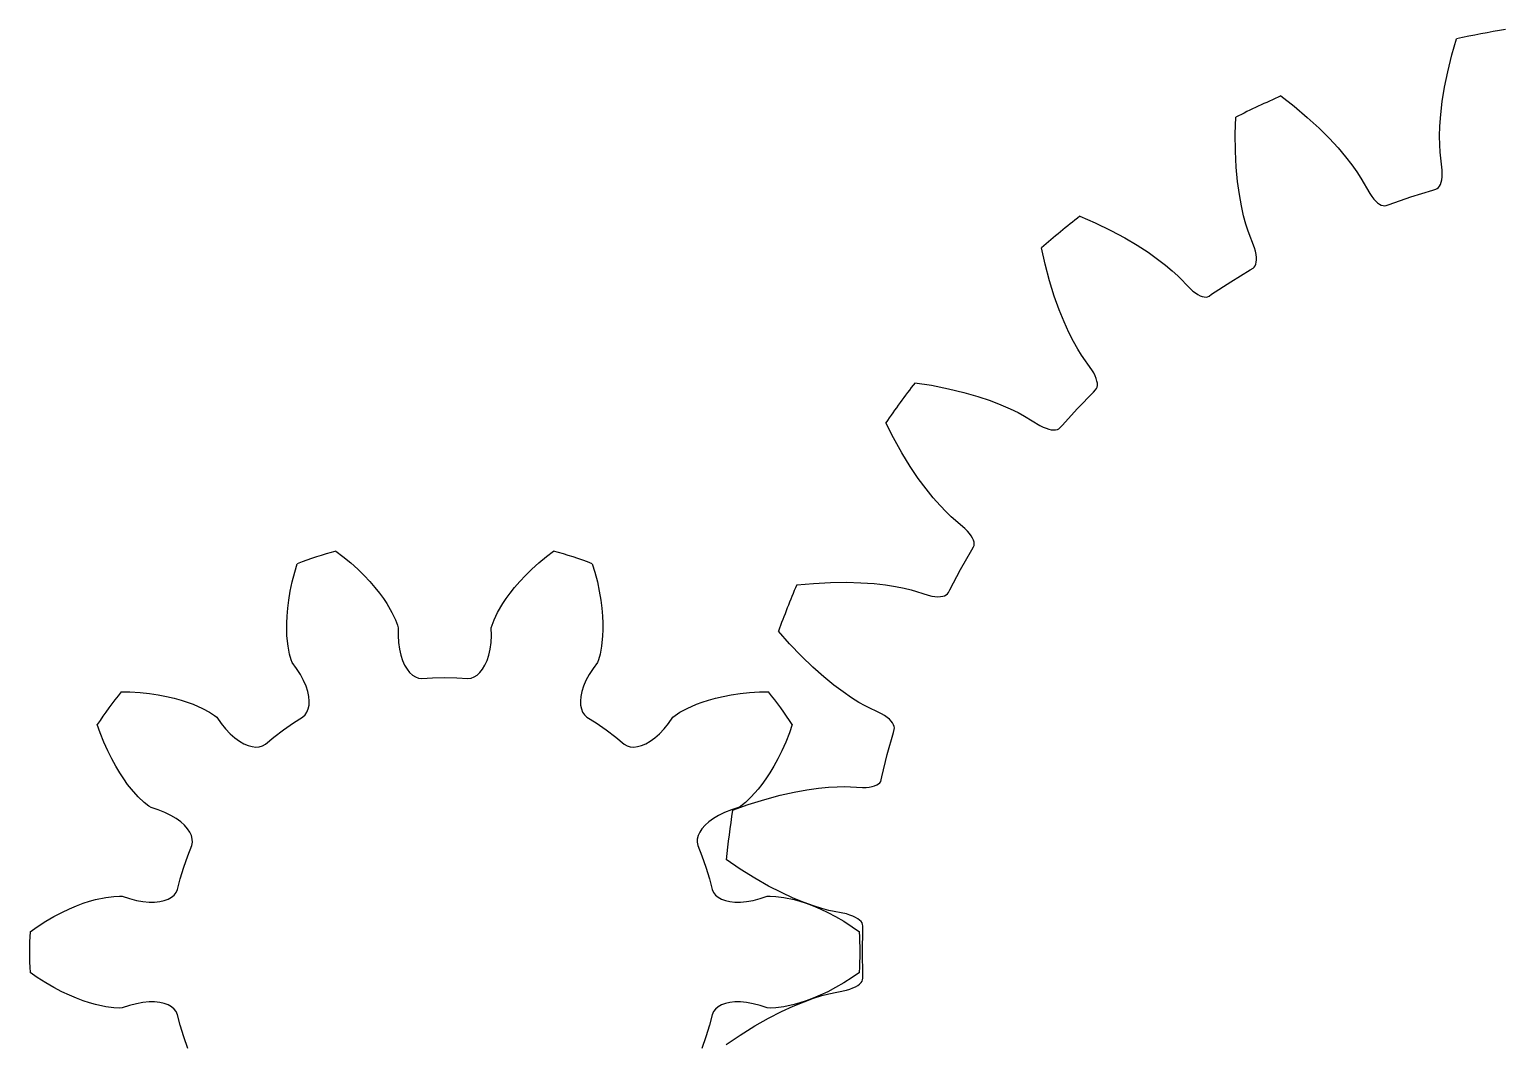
# Model space of a CAD drawing. Extents: x -9 to 46.5, y -20.2 to 20.2.
# Drawn here: x -9 to 22.99, y -2 to 19.99 of the extents above; entities that cross this region are included whole.
import ezdxf

# ---------------------------------------------------------------- set-up
doc = ezdxf.new("R2010")
doc.units = 0

msp = doc.modelspace()

# ---------------------------------------------------------------- linework, layer by layer
at = {"layer": 'layer0'}
for p, q in [((21.826, 19.435), (21.927, 19.783)), ((21.736, 19.072), (21.826, 19.435)), ((21.668, 18.734), (21.736, 19.072)), ((21.618, 18.425), (21.668, 18.734)), ((18.119, 18.546), (18.406, 18.324)), ((18.406, 18.324), (18.692, 18.082)), ((21.585, 18.144), (21.618, 18.425)), ((17.132, 17.724), (17.143, 18.086)), ((18.692, 18.082), (18.946, 17.85)), ((21.567, 17.894), (21.585, 18.144)), ((17.135, 17.35), (17.132, 17.724)), ((18.946, 17.85), (19.167, 17.629)), ((19.167, 17.629), (19.359, 17.42)), ((21.56, 17.674), (21.567, 17.894)), ((21.561, 17.484), (21.56, 17.674)), ((17.153, 17.006), (17.135, 17.35)), ((19.359, 17.42), (19.521, 17.229)), ((21.569, 17.326), (21.561, 17.484)), ((21.613, 16.941), (21.569, 17.326)), ((17.182, 16.694), (17.153, 17.006)), ((19.521, 17.229), (19.656, 17.056)), ((19.656, 17.056), (19.766, 16.901)), ((17.22, 16.414), (17.182, 16.694)), ((19.766, 16.901), (19.853, 16.769)), ((19.853, 16.769), (20.044, 16.431)), ((21.576, 16.629), (21.592, 16.676)), ((21.592, 16.676), (21.604, 16.731)), ((21.604, 16.731), (21.612, 16.794)), ((21.612, 16.794), (21.615, 16.864)), ((21.615, 16.864), (21.613, 16.941)), ((17.264, 16.167), (17.22, 16.414)), ((20.044, 16.431), (20.088, 16.367)), ((20.088, 16.367), (20.131, 16.312)), ((20.465, 16.198), (20.935, 16.358)), ((20.935, 16.358), (21.409, 16.505)), ((21.409, 16.505), (21.475, 16.524)), ((21.475, 16.524), (21.505, 16.538)), ((21.505, 16.538), (21.532, 16.56)), ((21.532, 16.56), (21.556, 16.591)), ((21.556, 16.591), (21.576, 16.629)), ((17.311, 15.953), (17.264, 16.167)), ((20.131, 16.312), (20.174, 16.266)), ((20.174, 16.266), (20.216, 16.229)), ((20.216, 16.229), (20.257, 16.201)), ((20.257, 16.201), (20.296, 16.181)), ((20.296, 16.181), (20.333, 16.171)), ((20.333, 16.171), (20.368, 16.168)), ((20.368, 16.168), (20.4, 16.175)), ((20.4, 16.175), (20.465, 16.198)), ((13.763, 15.941), (14.095, 15.797)), ((14.095, 15.797), (14.432, 15.635)), ((17.36, 15.769), (17.311, 15.953)), ((17.407, 15.618), (17.36, 15.769)), ((14.432, 15.635), (14.736, 15.472)), ((14.736, 15.472), (15.006, 15.313)), ((17.545, 15.256), (17.407, 15.618)), ((13.01, 14.9), (12.931, 15.253)), ((15.006, 15.313), (15.243, 15.159)), ((15.243, 15.159), (15.448, 15.014)), ((17.567, 15.181), (17.545, 15.256)), ((17.581, 15.113), (17.567, 15.181)), ((17.589, 15.05), (17.581, 15.113)), ((17.591, 14.994), (17.589, 15.05)), ((13.107, 14.538), (13.01, 14.9)), ((15.448, 15.014), (15.621, 14.88)), ((15.621, 14.88), (15.767, 14.758)), ((15.767, 14.758), (15.883, 14.651)), ((17.034, 14.522), (17.456, 14.782)), ((17.456, 14.782), (17.516, 14.817)), ((17.516, 14.817), (17.541, 14.838)), ((17.541, 14.838), (17.562, 14.866)), ((17.562, 14.866), (17.577, 14.902)), ((17.577, 14.902), (17.587, 14.945)), ((17.587, 14.945), (17.591, 14.994)), ((13.209, 14.209), (13.107, 14.538)), ((15.883, 14.651), (16.153, 14.372)), ((16.619, 14.251), (17.034, 14.522)), ((13.315, 13.915), (13.209, 14.209)), ((16.153, 14.372), (16.211, 14.321)), ((16.211, 14.321), (16.267, 14.278)), ((16.267, 14.278), (16.32, 14.244)), ((16.32, 14.244), (16.37, 14.219)), ((16.37, 14.219), (16.416, 14.202)), ((16.416, 14.202), (16.459, 14.192)), ((16.459, 14.192), (16.498, 14.191)), ((16.498, 14.191), (16.532, 14.198)), ((16.532, 14.198), (16.562, 14.212)), ((16.562, 14.212), (16.619, 14.251)), ((13.422, 13.652), (13.315, 13.915)), ((13.526, 13.424), (13.422, 13.652)), ((13.625, 13.229), (13.526, 13.424)), ((13.718, 13.063), (13.625, 13.229)), ((13.801, 12.928), (13.718, 13.063)), ((14.025, 12.612), (13.801, 12.928)), ((14.064, 12.545), (14.025, 12.612)), ((14.095, 12.482), (14.064, 12.545)), ((14.119, 12.423), (14.095, 12.482)), ((10.19, 12.335), (10.548, 12.278)), ((10.548, 12.278), (10.915, 12.205)), ((10.915, 12.205), (11.25, 12.123)), ((14.056, 12.131), (14.105, 12.18)), ((14.105, 12.18), (14.125, 12.206)), ((14.134, 12.37), (14.119, 12.423)), ((14.125, 12.206), (14.138, 12.239)), ((14.143, 12.321), (14.134, 12.37)), ((14.138, 12.239), (14.144, 12.277)), ((14.144, 12.277), (14.143, 12.321)), ((11.25, 12.123), (11.55, 12.036)), ((11.55, 12.036), (11.819, 11.946)), ((11.819, 11.946), (12.053, 11.856)), ((12.053, 11.856), (12.255, 11.769)), ((13.712, 11.774), (14.056, 12.131)), ((12.255, 11.769), (12.426, 11.687)), ((12.426, 11.687), (12.566, 11.612)), ((12.566, 11.612), (12.896, 11.409)), ((13.377, 11.408), (13.712, 11.774)), ((9.721, 11.139), (9.556, 11.462)), ((12.896, 11.409), (12.965, 11.374)), ((12.965, 11.374), (13.03, 11.347)), ((13.03, 11.347), (13.089, 11.327)), ((13.089, 11.327), (13.144, 11.315)), ((13.144, 11.315), (13.193, 11.31)), ((13.193, 11.31), (13.237, 11.312)), ((13.237, 11.312), (13.275, 11.32)), ((13.275, 11.32), (13.306, 11.335)), ((13.306, 11.335), (13.332, 11.356)), ((13.332, 11.356), (13.377, 11.408)), ((9.904, 10.813), (9.721, 11.139)), ((10.085, 10.52), (9.904, 10.813)), ((10.261, 10.261), (10.085, 10.52)), ((10.429, 10.033), (10.261, 10.261)), ((10.587, 9.838), (10.429, 10.033)), ((10.732, 9.673), (10.587, 9.838)), ((10.863, 9.536), (10.732, 9.673)), ((10.977, 9.426), (10.863, 9.536)), ((11.272, 9.175), (10.977, 9.426)), ((11.327, 9.12), (11.272, 9.175)), ((11.373, 9.067), (11.327, 9.12)), ((11.41, 9.016), (11.373, 9.067)), ((11.439, 8.968), (11.41, 9.016)), ((11.459, 8.923), (11.439, 8.968)), ((11.178, 8.286), (11.423, 8.717)), ((11.423, 8.717), (11.458, 8.777)), ((11.458, 8.777), (11.47, 8.807)), ((11.471, 8.881), (11.459, 8.923)), ((11.47, 8.807), (11.474, 8.842)), ((11.474, 8.842), (11.471, 8.881)), ((7.988, 7.988), (8.362, 8.008)), ((8.362, 8.008), (8.707, 8.012)), ((8.707, 8.012), (9.019, 8.002)), ((9.019, 8.002), (9.302, 7.982)), ((10.945, 7.848), (11.178, 8.286)), ((7.627, 7.954), (7.988, 7.988)), ((9.302, 7.982), (9.551, 7.953)), ((9.551, 7.953), (9.768, 7.919)), ((9.768, 7.919), (9.954, 7.882)), ((9.954, 7.882), (10.108, 7.844)), ((10.108, 7.844), (10.478, 7.73)), ((10.478, 7.73), (10.554, 7.713)), ((10.554, 7.713), (10.623, 7.703)), ((10.623, 7.703), (10.686, 7.698)), ((10.686, 7.698), (10.742, 7.7)), ((10.742, 7.7), (10.791, 7.707)), ((10.791, 7.707), (10.833, 7.72)), ((10.833, 7.72), (10.867, 7.738)), ((10.867, 7.738), (10.894, 7.76)), ((10.894, 7.76), (10.913, 7.786)), ((10.913, 7.786), (10.945, 7.848)), ((7.47, 6.678), (7.23, 6.95)), ((7.729, 6.408), (7.47, 6.678)), ((7.977, 6.169), (7.729, 6.408)), ((8.211, 5.962), (7.977, 6.169)), ((8.431, 5.783), (8.211, 5.962)), ((8.633, 5.634), (8.431, 5.783)), ((8.814, 5.51), (8.633, 5.634)), ((8.975, 5.41), (8.814, 5.51)), ((9.113, 5.332), (8.975, 5.41)), ((9.461, 5.162), (9.113, 5.332)), ((9.528, 5.122), (9.461, 5.162)), ((9.586, 5.082), (9.528, 5.122)), ((9.634, 5.042), (9.586, 5.082)), ((9.674, 5.003), (9.634, 5.042)), ((9.705, 4.964), (9.674, 5.003)), ((9.727, 4.926), (9.705, 4.964)), ((9.721, 4.756), (9.74, 4.823)), ((9.74, 4.89), (9.727, 4.926)), ((9.744, 4.855), (9.74, 4.89)), ((9.74, 4.823), (9.744, 4.855)), ((9.59, 4.277), (9.721, 4.756)), ((9.474, 3.795), (9.59, 4.277)), ((7.849, 3.516), (8.098, 3.551)), ((8.098, 3.551), (8.316, 3.571)), ((8.316, 3.571), (8.506, 3.582)), ((8.506, 3.582), (8.664, 3.584)), ((8.664, 3.584), (9.051, 3.564)), ((9.051, 3.564), (9.129, 3.567)), ((9.129, 3.567), (9.198, 3.574)), ((9.198, 3.574), (9.26, 3.586)), ((9.26, 3.586), (9.314, 3.602)), ((9.314, 3.602), (9.36, 3.621)), ((9.36, 3.621), (9.397, 3.643)), ((9.397, 3.643), (9.426, 3.669)), ((9.426, 3.669), (9.447, 3.697)), ((9.447, 3.697), (9.459, 3.728)), ((9.459, 3.728), (9.474, 3.795)), ((6.576, 3.195), (6.933, 3.307)), ((6.933, 3.307), (7.265, 3.397)), ((7.265, 3.397), (7.57, 3.466)), ((7.57, 3.466), (7.849, 3.516)), ((6.234, 3.072), (6.576, 3.195)), ((6.399, 1.798), (6.099, 2.002)), ((6.717, 1.6), (6.399, 1.798)), ((7.017, 1.431), (6.717, 1.6)), ((7.295, 1.289), (7.017, 1.431)), ((7.553, 1.17), (7.295, 1.289)), ((7.785, 1.075), (7.553, 1.17)), ((7.991, 1.001), (7.785, 1.075)), ((8.173, 0.944), (7.991, 1.001)), ((8.325, 0.902), (8.173, 0.944)), ((8.705, 0.825), (8.325, 0.902)), ((8.779, 0.803), (8.705, 0.825)), ((8.845, 0.778), (8.779, 0.803)), ((8.902, 0.752), (8.845, 0.778)), ((8.951, 0.723), (8.902, 0.752)), ((8.99, 0.693), (8.951, 0.723)), ((9.021, 0.662), (8.99, 0.693)), ((9.042, 0.63), (9.021, 0.662)), ((9.055, 0.598), (9.042, 0.63)), ((9.05, 0), (9.057, 0.496)), ((9.059, 0.565), (9.055, 0.598)), ((9.057, 0.496), (9.059, 0.565)), ((9.057, -0.496), (9.05, 0)), ((9.021, -0.662), (9.042, -0.63)), ((9.042, -0.63), (9.055, -0.598)), ((9.055, -0.598), (9.059, -0.565)), ((9.059, -0.565), (9.057, -0.496)), ((7.991, -1.001), (8.173, -0.944)), ((8.173, -0.944), (8.325, -0.902)), ((8.325, -0.902), (8.705, -0.825)), ((8.705, -0.825), (8.779, -0.803)), ((8.779, -0.803), (8.845, -0.778)), ((8.845, -0.778), (8.902, -0.752)), ((8.902, -0.752), (8.951, -0.723)), ((8.951, -0.723), (8.99, -0.693)), ((8.99, -0.693), (9.021, -0.662)), ((7.295, -1.289), (7.553, -1.17)), ((7.553, -1.17), (7.785, -1.075)), ((7.785, -1.075), (7.991, -1.001)), ((6.717, -1.6), (7.017, -1.431)), ((7.017, -1.431), (7.295, -1.289)), ((6.099, -2.002), (6.399, -1.798)), ((6.399, -1.798), (6.717, -1.6))]:
    msp.add_line(p, q, dxfattribs=at)
for start, end in [(99.2729, 102.3271), (113.6729, 116.7271), (128.0729, 131.1271), (142.4729, 145.5271), (156.8729, 159.9271), (171.2729, 174.3271)]:
    msp.add_arc((26.25, 0), 20.25, start, end, dxfattribs=at)
at = {"layer": 'layer1'}
for p, q in [((-2.359, 8.685), (-2.207, 8.57)), ((2.207, 8.57), (2.359, 8.685)), ((-3.252, 8.231), (-3.197, 8.413)), ((-2.207, 8.57), (-2.039, 8.431)), ((-2.039, 8.431), (-1.886, 8.294)), ((1.886, 8.294), (2.039, 8.431)), ((2.039, 8.431), (2.207, 8.57)), ((3.197, 8.413), (3.252, 8.231)), ((-3.349, 7.818), (-3.306, 8.019)), ((-3.306, 8.019), (-3.252, 8.231)), ((-1.886, 8.294), (-1.748, 8.158)), ((-1.748, 8.158), (-1.623, 8.026)), ((-1.623, 8.026), (-1.513, 7.899)), ((1.513, 7.899), (1.623, 8.026)), ((1.623, 8.026), (1.748, 8.158)), ((1.748, 8.158), (1.886, 8.294)), ((3.252, 8.231), (3.306, 8.019)), ((3.306, 8.019), (3.349, 7.818)), ((-3.381, 7.627), (-3.349, 7.818)), ((-1.513, 7.899), (-1.417, 7.777)), ((-1.417, 7.777), (-1.331, 7.66)), ((1.331, 7.66), (1.417, 7.777)), ((1.417, 7.777), (1.513, 7.899)), ((3.349, 7.818), (3.381, 7.627)), ((-3.419, 7.28), (-3.404, 7.447)), ((-3.404, 7.447), (-3.381, 7.627)), ((-1.331, 7.66), (-1.258, 7.55)), ((-1.258, 7.55), (-1.145, 7.356)), ((1.145, 7.356), (1.258, 7.55)), ((1.258, 7.55), (1.331, 7.66)), ((3.381, 7.627), (3.404, 7.447)), ((3.404, 7.447), (3.419, 7.28)), ((-3.426, 6.98), (-3.425, 7.125)), ((-3.425, 7.125), (-3.419, 7.28)), ((-1.145, 7.356), (-1.07, 7.198)), ((-1.07, 7.198), (-1.026, 7.079)), ((-1.026, 7.079), (-1.008, 7.021)), ((1.008, 7.021), (1.026, 7.079)), ((1.026, 7.079), (1.07, 7.198)), ((1.07, 7.198), (1.145, 7.356)), ((3.419, 7.28), (3.425, 7.125)), ((3.425, 7.125), (3.426, 6.98)), ((-3.42, 6.848), (-3.426, 6.98)), ((-3.397, 6.624), (-3.42, 6.848)), ((-1.008, 7.021), (-1.011, 6.859)), ((-1.011, 6.859), (-1.003, 6.703)), ((1.003, 6.703), (1.011, 6.859)), ((1.011, 6.859), (1.008, 7.021)), ((3.42, 6.848), (3.397, 6.624)), ((3.426, 6.98), (3.42, 6.848)), ((-3.365, 6.452), (-3.397, 6.624)), ((-3.331, 6.33), (-3.365, 6.452)), ((-1.003, 6.703), (-0.983, 6.559)), ((-0.983, 6.559), (-0.954, 6.43)), ((-0.954, 6.43), (-0.916, 6.314)), ((0.916, 6.314), (0.954, 6.43)), ((0.954, 6.43), (0.983, 6.559)), ((0.983, 6.559), (1.003, 6.703)), ((3.365, 6.452), (3.331, 6.33)), ((3.397, 6.624), (3.365, 6.452)), ((-3.311, 6.273), (-3.331, 6.33)), ((-3.214, 6.144), (-3.311, 6.273)), ((-3.129, 6.012), (-3.214, 6.144)), ((-0.916, 6.314), (-0.871, 6.213)), ((-0.871, 6.213), (-0.819, 6.127)), ((-0.819, 6.127), (-0.762, 6.056)), ((0.762, 6.056), (0.819, 6.127)), ((0.819, 6.127), (0.871, 6.213)), ((0.871, 6.213), (0.916, 6.314)), ((3.214, 6.144), (3.129, 6.012)), ((3.311, 6.273), (3.214, 6.144)), ((3.331, 6.33), (3.311, 6.273)), ((-3.06, 5.885), (-3.129, 6.012)), ((-3.007, 5.762), (-3.06, 5.885)), ((-2.97, 5.646), (-3.007, 5.762)), ((-0.762, 6.056), (-0.702, 6)), ((-0.702, 6), (-0.638, 5.961)), ((-0.638, 5.961), (-0.573, 5.937)), ((-0.573, 5.937), (-0.5, 5.929)), ((-0.5, 5.929), (-0.264, 5.944)), ((-0.264, 5.944), (0, 5.95)), ((0, 5.95), (0.264, 5.944)), ((0.264, 5.944), (0.5, 5.929)), ((0.5, 5.929), (0.573, 5.937)), ((0.573, 5.937), (0.638, 5.961)), ((0.638, 5.961), (0.702, 6)), ((0.702, 6), (0.762, 6.056)), ((3.007, 5.762), (2.97, 5.646)), ((3.06, 5.885), (3.007, 5.762)), ((3.129, 6.012), (3.06, 5.885)), ((-7.014, 5.64), (-6.823, 5.636)), ((-6.823, 5.636), (-6.605, 5.622)), ((-6.605, 5.622), (-6.401, 5.601)), ((-6.401, 5.601), (-6.209, 5.573)), ((-6.209, 5.573), (-6.031, 5.539)), ((-6.031, 5.539), (-5.867, 5.501)), ((-5.867, 5.501), (-5.717, 5.459)), ((-5.717, 5.459), (-5.58, 5.415)), ((-2.947, 5.538), (-2.97, 5.646)), ((-2.938, 5.438), (-2.947, 5.538)), ((-2.943, 5.347), (-2.938, 5.438)), ((2.947, 5.538), (2.938, 5.438)), ((2.938, 5.438), (2.943, 5.347)), ((2.97, 5.646), (2.947, 5.538)), ((5.58, 5.415), (5.717, 5.459)), ((5.717, 5.459), (5.867, 5.501)), ((5.867, 5.501), (6.031, 5.539)), ((6.031, 5.539), (6.209, 5.573)), ((6.209, 5.573), (6.401, 5.601)), ((6.401, 5.601), (6.605, 5.622)), ((6.605, 5.622), (6.823, 5.636)), ((6.823, 5.636), (7.014, 5.64)), ((-5.58, 5.415), (-5.456, 5.369)), ((-5.456, 5.369), (-5.25, 5.278)), ((-5.25, 5.278), (-5.097, 5.194)), ((-5.097, 5.194), (-4.991, 5.124)), ((-4.991, 5.124), (-4.943, 5.087)), ((-3.081, 5.091), (-3.026, 5.14)), ((-3.026, 5.14), (-2.987, 5.197)), ((-2.987, 5.197), (-2.959, 5.267)), ((-2.959, 5.267), (-2.943, 5.347)), ((2.943, 5.347), (2.959, 5.267)), ((2.959, 5.267), (2.987, 5.197)), ((2.987, 5.197), (3.026, 5.14)), ((3.026, 5.14), (3.081, 5.091)), ((4.943, 5.087), (4.991, 5.124)), ((4.991, 5.124), (5.097, 5.194)), ((5.097, 5.194), (5.25, 5.278)), ((5.25, 5.278), (5.456, 5.369)), ((5.456, 5.369), (5.58, 5.415)), ((-7.468, 4.747), (-7.531, 4.927)), ((-4.943, 5.087), (-4.85, 4.955)), ((-4.85, 4.955), (-4.751, 4.833)), ((-4.751, 4.833), (-4.651, 4.729)), ((-3.707, 4.654), (-3.497, 4.814)), ((-3.497, 4.814), (-3.281, 4.964)), ((-3.281, 4.964), (-3.081, 5.091)), ((3.081, 5.091), (3.281, 4.964)), ((3.281, 4.964), (3.497, 4.814)), ((3.497, 4.814), (3.707, 4.654)), ((4.651, 4.729), (4.751, 4.833)), ((4.751, 4.833), (4.85, 4.955)), ((4.85, 4.955), (4.943, 5.087)), ((7.531, 4.927), (7.468, 4.747)), ((-7.388, 4.545), (-7.468, 4.747)), ((-7.305, 4.357), (-7.388, 4.545)), ((-4.651, 4.729), (-4.551, 4.641)), ((-4.551, 4.641), (-4.452, 4.57)), ((-4.452, 4.57), (-4.356, 4.514)), ((-4.356, 4.514), (-4.264, 4.475)), ((-3.953, 4.466), (-3.889, 4.503)), ((-3.889, 4.503), (-3.707, 4.654)), ((3.707, 4.654), (3.889, 4.503)), ((3.889, 4.503), (3.953, 4.466)), ((4.264, 4.475), (4.356, 4.514)), ((4.356, 4.514), (4.452, 4.57)), ((4.452, 4.57), (4.551, 4.641)), ((4.551, 4.641), (4.651, 4.729)), ((7.388, 4.545), (7.305, 4.357)), ((7.468, 4.747), (7.388, 4.545)), ((-7.219, 4.183), (-7.305, 4.357)), ((-7.132, 4.024), (-7.219, 4.183)), ((-4.264, 4.475), (-4.176, 4.451)), ((-4.176, 4.451), (-4.095, 4.442)), ((-4.095, 4.442), (-4.02, 4.447)), ((-4.02, 4.447), (-3.953, 4.466)), ((3.953, 4.466), (4.02, 4.447)), ((4.02, 4.447), (4.095, 4.442)), ((4.095, 4.442), (4.176, 4.451)), ((4.176, 4.451), (4.264, 4.475)), ((7.219, 4.183), (7.132, 4.024)), ((7.305, 4.357), (7.219, 4.183)), ((-7.045, 3.88), (-7.132, 4.024)), ((-6.959, 3.751), (-7.045, 3.88)), ((7.045, 3.88), (6.959, 3.751)), ((7.132, 4.024), (7.045, 3.88)), ((-6.874, 3.633), (-6.959, 3.751)), ((-6.792, 3.53), (-6.874, 3.633)), ((-6.642, 3.362), (-6.792, 3.53)), ((6.792, 3.53), (6.642, 3.362)), ((6.874, 3.633), (6.792, 3.53)), ((6.959, 3.751), (6.874, 3.633)), ((-6.515, 3.242), (-6.642, 3.362)), ((-6.416, 3.163), (-6.515, 3.242)), ((6.515, 3.242), (6.416, 3.163)), ((6.642, 3.362), (6.515, 3.242)), ((-6.366, 3.129), (-6.416, 3.163)), ((-6.211, 3.081), (-6.366, 3.129)), ((-6.065, 3.025), (-6.211, 3.081)), ((-5.935, 2.962), (-6.065, 3.025)), ((-5.82, 2.894), (-5.935, 2.962)), ((-5.722, 2.822), (-5.82, 2.894)), ((5.82, 2.894), (5.722, 2.822)), ((5.935, 2.962), (5.82, 2.894)), ((6.065, 3.025), (5.935, 2.962)), ((6.211, 3.081), (6.065, 3.025)), ((6.366, 3.129), (6.211, 3.081)), ((6.416, 3.163), (6.366, 3.129)), ((-5.64, 2.748), (-5.722, 2.822)), ((-5.574, 2.672), (-5.64, 2.748)), ((-5.524, 2.596), (-5.574, 2.672)), ((-5.49, 2.522), (-5.524, 2.596)), ((5.524, 2.596), (5.49, 2.522)), ((5.574, 2.672), (5.524, 2.596)), ((5.64, 2.748), (5.574, 2.672)), ((5.722, 2.822), (5.64, 2.748)), ((-5.572, 2.087), (-5.485, 2.308)), ((-5.472, 2.449), (-5.49, 2.522)), ((-5.485, 2.308), (-5.469, 2.38)), ((-5.469, 2.38), (-5.472, 2.449)), ((5.472, 2.449), (5.469, 2.38)), ((5.469, 2.38), (5.485, 2.308)), ((5.49, 2.522), (5.472, 2.449)), ((5.485, 2.308), (5.572, 2.087)), ((-5.659, 1.839), (-5.572, 2.087)), ((5.572, 2.087), (5.659, 1.839)), ((-5.735, 1.586), (-5.659, 1.839)), ((5.659, 1.839), (5.735, 1.586)), ((-5.866, 1.235), (-5.824, 1.289)), ((-5.824, 1.289), (-5.794, 1.357)), ((-5.794, 1.357), (-5.735, 1.586)), ((5.735, 1.586), (5.794, 1.357)), ((5.794, 1.357), (5.824, 1.289)), ((5.824, 1.289), (5.866, 1.235)), ((-8.135, 0.937), (-7.98, 1.002)), ((-7.98, 1.002), (-7.834, 1.056)), ((-7.834, 1.056), (-7.697, 1.101)), ((-7.697, 1.101), (-7.57, 1.137)), ((-7.57, 1.137), (-7.349, 1.184)), ((-7.349, 1.184), (-7.176, 1.206)), ((-7.176, 1.206), (-7.049, 1.212)), ((-7.049, 1.212), (-6.989, 1.21)), ((-6.989, 1.21), (-6.836, 1.158)), ((-6.836, 1.158), (-6.685, 1.118)), ((-6.685, 1.118), (-6.542, 1.092)), ((-6.542, 1.092), (-6.41, 1.08)), ((-6.41, 1.08), (-6.288, 1.08)), ((-6.288, 1.08), (-6.178, 1.092)), ((-6.178, 1.092), (-6.08, 1.114)), ((-6.08, 1.114), (-5.995, 1.146)), ((-5.995, 1.146), (-5.923, 1.187)), ((-5.923, 1.187), (-5.866, 1.235)), ((5.866, 1.235), (5.923, 1.187)), ((5.923, 1.187), (5.995, 1.146)), ((5.995, 1.146), (6.08, 1.114)), ((6.08, 1.114), (6.178, 1.092)), ((6.178, 1.092), (6.288, 1.08)), ((6.288, 1.08), (6.41, 1.08)), ((6.41, 1.08), (6.542, 1.092)), ((6.542, 1.092), (6.685, 1.118)), ((6.685, 1.118), (6.836, 1.158)), ((6.836, 1.158), (6.989, 1.21)), ((6.989, 1.21), (7.049, 1.212)), ((7.049, 1.212), (7.176, 1.206)), ((7.176, 1.206), (7.349, 1.184)), ((7.349, 1.184), (7.57, 1.137)), ((7.57, 1.137), (7.697, 1.101)), ((7.697, 1.101), (7.834, 1.056)), ((7.834, 1.056), (7.98, 1.002)), ((7.98, 1.002), (8.135, 0.937)), ((-8.832, 0.549), (-8.648, 0.666)), ((-8.648, 0.666), (-8.47, 0.769)), ((-8.47, 0.769), (-8.299, 0.859)), ((-8.299, 0.859), (-8.135, 0.937)), ((8.135, 0.937), (8.299, 0.859)), ((8.299, 0.859), (8.47, 0.769)), ((8.47, 0.769), (8.648, 0.666)), ((8.648, 0.666), (8.832, 0.549)), ((-8.989, 0.44), (-8.832, 0.549)), ((8.832, 0.549), (8.989, 0.44)), ((-8.832, -0.549), (-8.989, -0.44)), ((-8.648, -0.666), (-8.832, -0.549)), ((8.832, -0.549), (8.648, -0.666)), ((8.989, -0.44), (8.832, -0.549)), ((-8.47, -0.769), (-8.648, -0.666)), ((-8.299, -0.859), (-8.47, -0.769)), ((-8.135, -0.937), (-8.299, -0.859)), ((-7.98, -1.002), (-8.135, -0.937)), ((8.135, -0.937), (7.98, -1.002)), ((8.299, -0.859), (8.135, -0.937)), ((8.47, -0.769), (8.299, -0.859)), ((8.648, -0.666), (8.47, -0.769)), ((-7.834, -1.056), (-7.98, -1.002)), ((-7.697, -1.101), (-7.834, -1.056)), ((-7.57, -1.137), (-7.697, -1.101)), ((-7.349, -1.184), (-7.57, -1.137)), ((-7.176, -1.206), (-7.349, -1.184)), ((-7.049, -1.212), (-7.176, -1.206)), ((-6.989, -1.21), (-7.049, -1.212)), ((-6.836, -1.158), (-6.989, -1.21)), ((-6.685, -1.118), (-6.836, -1.158)), ((-6.542, -1.092), (-6.685, -1.118)), ((-6.41, -1.08), (-6.542, -1.092)), ((-6.288, -1.08), (-6.41, -1.08)), ((-6.178, -1.092), (-6.288, -1.08)), ((-6.08, -1.114), (-6.178, -1.092)), ((-5.995, -1.146), (-6.08, -1.114)), ((-5.923, -1.187), (-5.995, -1.146)), ((-5.866, -1.235), (-5.923, -1.187)), ((-5.824, -1.289), (-5.866, -1.235)), ((5.866, -1.235), (5.824, -1.289)), ((5.923, -1.187), (5.866, -1.235)), ((5.995, -1.146), (5.923, -1.187)), ((6.08, -1.114), (5.995, -1.146)), ((6.178, -1.092), (6.08, -1.114)), ((6.288, -1.08), (6.178, -1.092)), ((6.41, -1.08), (6.288, -1.08)), ((6.542, -1.092), (6.41, -1.08)), ((6.685, -1.118), (6.542, -1.092)), ((6.836, -1.158), (6.685, -1.118)), ((6.989, -1.21), (6.836, -1.158)), ((7.049, -1.212), (6.989, -1.21)), ((7.176, -1.206), (7.049, -1.212)), ((7.349, -1.184), (7.176, -1.206)), ((7.57, -1.137), (7.349, -1.184)), ((7.697, -1.101), (7.57, -1.137)), ((7.834, -1.056), (7.697, -1.101)), ((7.98, -1.002), (7.834, -1.056)), ((-5.794, -1.357), (-5.824, -1.289)), ((-5.735, -1.586), (-5.794, -1.357)), ((-5.659, -1.839), (-5.735, -1.586)), ((5.735, -1.586), (5.659, -1.839)), ((5.794, -1.357), (5.735, -1.586)), ((5.824, -1.289), (5.794, -1.357)), ((-5.572, -2.087), (-5.659, -1.839)), ((5.659, -1.839), (5.572, -2.087))]:
    msp.add_line(p, q, dxfattribs=at)
for start, end in [(105.1954, 110.8046), (69.1954, 74.8046), (141.1954, 146.8046), (33.1954, 38.8046), (177.1954, 182.8046), (357.1954, 362.8046)]:
    msp.add_arc((0, 0), 9, start, end, dxfattribs=at)
at = {"layer": 'layer2'}
for p, q in [((21.826, 19.435), (21.927, 19.783)), ((21.736, 19.072), (21.826, 19.435)), ((21.668, 18.734), (21.736, 19.072)), ((21.618, 18.425), (21.668, 18.734)), ((18.119, 18.546), (18.406, 18.324)), ((18.406, 18.324), (18.692, 18.082)), ((21.585, 18.144), (21.618, 18.425)), ((17.132, 17.724), (17.143, 18.086)), ((18.692, 18.082), (18.946, 17.85)), ((21.567, 17.894), (21.585, 18.144)), ((17.135, 17.35), (17.132, 17.724)), ((18.946, 17.85), (19.167, 17.629)), ((19.167, 17.629), (19.359, 17.42)), ((21.56, 17.674), (21.567, 17.894)), ((21.561, 17.484), (21.56, 17.674)), ((17.153, 17.006), (17.135, 17.35)), ((19.359, 17.42), (19.521, 17.229)), ((21.569, 17.326), (21.561, 17.484)), ((21.613, 16.941), (21.569, 17.326)), ((17.182, 16.694), (17.153, 17.006)), ((19.521, 17.229), (19.656, 17.056)), ((19.656, 17.056), (19.766, 16.901)), ((17.22, 16.414), (17.182, 16.694)), ((19.766, 16.901), (19.853, 16.769)), ((19.853, 16.769), (20.044, 16.431)), ((21.576, 16.629), (21.592, 16.676)), ((21.592, 16.676), (21.604, 16.731)), ((21.604, 16.731), (21.612, 16.794)), ((21.612, 16.794), (21.615, 16.864)), ((21.615, 16.864), (21.613, 16.941)), ((17.264, 16.167), (17.22, 16.414)), ((20.044, 16.431), (20.088, 16.367)), ((20.088, 16.367), (20.131, 16.312)), ((20.465, 16.198), (20.935, 16.358)), ((20.935, 16.358), (21.409, 16.505)), ((21.409, 16.505), (21.475, 16.524)), ((21.475, 16.524), (21.505, 16.538)), ((21.505, 16.538), (21.532, 16.56)), ((21.532, 16.56), (21.556, 16.591)), ((21.556, 16.591), (21.576, 16.629)), ((17.311, 15.953), (17.264, 16.167)), ((20.131, 16.312), (20.174, 16.266)), ((20.174, 16.266), (20.216, 16.229)), ((20.216, 16.229), (20.257, 16.201)), ((20.257, 16.201), (20.296, 16.181)), ((20.296, 16.181), (20.333, 16.171)), ((20.333, 16.171), (20.368, 16.168)), ((20.368, 16.168), (20.4, 16.175)), ((20.4, 16.175), (20.465, 16.198)), ((13.763, 15.941), (14.095, 15.797)), ((14.095, 15.797), (14.432, 15.635)), ((17.36, 15.769), (17.311, 15.953)), ((17.407, 15.618), (17.36, 15.769)), ((14.432, 15.635), (14.736, 15.472)), ((14.736, 15.472), (15.006, 15.313)), ((17.545, 15.256), (17.407, 15.618)), ((13.01, 14.9), (12.931, 15.253)), ((15.006, 15.313), (15.243, 15.159)), ((15.243, 15.159), (15.448, 15.014)), ((17.567, 15.181), (17.545, 15.256)), ((17.581, 15.113), (17.567, 15.181)), ((17.589, 15.05), (17.581, 15.113)), ((17.591, 14.994), (17.589, 15.05)), ((13.107, 14.538), (13.01, 14.9)), ((15.448, 15.014), (15.621, 14.88)), ((15.621, 14.88), (15.767, 14.758)), ((15.767, 14.758), (15.883, 14.651)), ((17.034, 14.522), (17.456, 14.782)), ((17.456, 14.782), (17.516, 14.817)), ((17.516, 14.817), (17.541, 14.838)), ((17.541, 14.838), (17.562, 14.866)), ((17.562, 14.866), (17.577, 14.902)), ((17.577, 14.902), (17.587, 14.945)), ((17.587, 14.945), (17.591, 14.994)), ((13.209, 14.209), (13.107, 14.538)), ((15.883, 14.651), (16.153, 14.372)), ((16.619, 14.251), (17.034, 14.522)), ((13.315, 13.915), (13.209, 14.209)), ((16.153, 14.372), (16.211, 14.321)), ((16.211, 14.321), (16.267, 14.278)), ((16.267, 14.278), (16.32, 14.244)), ((16.32, 14.244), (16.37, 14.219)), ((16.37, 14.219), (16.416, 14.202)), ((16.416, 14.202), (16.459, 14.192)), ((16.459, 14.192), (16.498, 14.191)), ((16.498, 14.191), (16.532, 14.198)), ((16.532, 14.198), (16.562, 14.212)), ((16.562, 14.212), (16.619, 14.251)), ((13.422, 13.652), (13.315, 13.915)), ((13.526, 13.424), (13.422, 13.652)), ((13.625, 13.229), (13.526, 13.424)), ((13.718, 13.063), (13.625, 13.229)), ((13.801, 12.928), (13.718, 13.063)), ((14.025, 12.612), (13.801, 12.928)), ((14.064, 12.545), (14.025, 12.612)), ((14.095, 12.482), (14.064, 12.545)), ((14.119, 12.423), (14.095, 12.482)), ((10.19, 12.335), (10.548, 12.278)), ((10.548, 12.278), (10.915, 12.205)), ((10.915, 12.205), (11.25, 12.123)), ((14.056, 12.131), (14.105, 12.18)), ((14.105, 12.18), (14.125, 12.206)), ((14.134, 12.37), (14.119, 12.423)), ((14.125, 12.206), (14.138, 12.239)), ((14.143, 12.321), (14.134, 12.37)), ((14.138, 12.239), (14.144, 12.277)), ((14.144, 12.277), (14.143, 12.321)), ((11.25, 12.123), (11.55, 12.036)), ((11.55, 12.036), (11.819, 11.946)), ((11.819, 11.946), (12.053, 11.856)), ((12.053, 11.856), (12.255, 11.769)), ((13.712, 11.774), (14.056, 12.131)), ((12.255, 11.769), (12.426, 11.687)), ((12.426, 11.687), (12.566, 11.612)), ((12.566, 11.612), (12.896, 11.409)), ((13.377, 11.408), (13.712, 11.774)), ((9.721, 11.139), (9.556, 11.462)), ((12.896, 11.409), (12.965, 11.374)), ((12.965, 11.374), (13.03, 11.347)), ((13.03, 11.347), (13.089, 11.327)), ((13.089, 11.327), (13.144, 11.315)), ((13.144, 11.315), (13.193, 11.31)), ((13.193, 11.31), (13.237, 11.312)), ((13.237, 11.312), (13.275, 11.32)), ((13.275, 11.32), (13.306, 11.335)), ((13.306, 11.335), (13.332, 11.356)), ((13.332, 11.356), (13.377, 11.408)), ((9.904, 10.813), (9.721, 11.139)), ((10.085, 10.52), (9.904, 10.813)), ((10.261, 10.261), (10.085, 10.52)), ((10.429, 10.033), (10.261, 10.261)), ((10.587, 9.838), (10.429, 10.033)), ((10.732, 9.673), (10.587, 9.838)), ((10.863, 9.536), (10.732, 9.673)), ((10.977, 9.426), (10.863, 9.536)), ((11.272, 9.175), (10.977, 9.426)), ((11.327, 9.12), (11.272, 9.175)), ((11.373, 9.067), (11.327, 9.12)), ((11.41, 9.016), (11.373, 9.067)), ((11.439, 8.968), (11.41, 9.016)), ((11.459, 8.923), (11.439, 8.968)), ((11.178, 8.286), (11.423, 8.717)), ((11.423, 8.717), (11.458, 8.777)), ((11.458, 8.777), (11.47, 8.807)), ((11.471, 8.881), (11.459, 8.923)), ((11.47, 8.807), (11.474, 8.842)), ((11.474, 8.842), (11.471, 8.881)), ((7.988, 7.988), (8.362, 8.008)), ((8.362, 8.008), (8.707, 8.012)), ((8.707, 8.012), (9.019, 8.002)), ((9.019, 8.002), (9.302, 7.982)), ((10.945, 7.848), (11.178, 8.286)), ((7.627, 7.954), (7.988, 7.988)), ((9.302, 7.982), (9.551, 7.953)), ((9.551, 7.953), (9.768, 7.919)), ((9.768, 7.919), (9.954, 7.882)), ((9.954, 7.882), (10.108, 7.844)), ((10.108, 7.844), (10.478, 7.73)), ((10.478, 7.73), (10.554, 7.713)), ((10.554, 7.713), (10.623, 7.703)), ((10.623, 7.703), (10.686, 7.698)), ((10.686, 7.698), (10.742, 7.7)), ((10.742, 7.7), (10.791, 7.707)), ((10.791, 7.707), (10.833, 7.72)), ((10.833, 7.72), (10.867, 7.738)), ((10.867, 7.738), (10.894, 7.76)), ((10.894, 7.76), (10.913, 7.786)), ((10.913, 7.786), (10.945, 7.848)), ((7.47, 6.678), (7.23, 6.95)), ((7.729, 6.408), (7.47, 6.678)), ((7.977, 6.169), (7.729, 6.408)), ((8.211, 5.962), (7.977, 6.169)), ((8.431, 5.783), (8.211, 5.962)), ((8.633, 5.634), (8.431, 5.783)), ((8.814, 5.51), (8.633, 5.634)), ((8.975, 5.41), (8.814, 5.51)), ((9.113, 5.332), (8.975, 5.41)), ((9.461, 5.162), (9.113, 5.332)), ((9.528, 5.122), (9.461, 5.162)), ((9.586, 5.082), (9.528, 5.122)), ((9.634, 5.042), (9.586, 5.082)), ((9.674, 5.003), (9.634, 5.042)), ((9.705, 4.964), (9.674, 5.003)), ((9.727, 4.926), (9.705, 4.964)), ((9.721, 4.756), (9.74, 4.823)), ((9.74, 4.89), (9.727, 4.926)), ((9.744, 4.855), (9.74, 4.89)), ((9.74, 4.823), (9.744, 4.855)), ((9.59, 4.277), (9.721, 4.756)), ((9.474, 3.795), (9.59, 4.277)), ((7.849, 3.516), (8.098, 3.551)), ((8.098, 3.551), (8.316, 3.571)), ((8.316, 3.571), (8.506, 3.582)), ((8.506, 3.582), (8.664, 3.584)), ((8.664, 3.584), (9.051, 3.564)), ((9.051, 3.564), (9.129, 3.567)), ((9.129, 3.567), (9.198, 3.574)), ((9.198, 3.574), (9.26, 3.586)), ((9.26, 3.586), (9.314, 3.602)), ((9.314, 3.602), (9.36, 3.621)), ((9.36, 3.621), (9.397, 3.643)), ((9.397, 3.643), (9.426, 3.669)), ((9.426, 3.669), (9.447, 3.697)), ((9.447, 3.697), (9.459, 3.728)), ((9.459, 3.728), (9.474, 3.795)), ((6.576, 3.195), (6.933, 3.307)), ((6.933, 3.307), (7.265, 3.397)), ((7.265, 3.397), (7.57, 3.466)), ((7.57, 3.466), (7.849, 3.516)), ((6.234, 3.072), (6.576, 3.195)), ((6.399, 1.798), (6.099, 2.002)), ((6.717, 1.6), (6.399, 1.798)), ((7.017, 1.431), (6.717, 1.6)), ((7.295, 1.289), (7.017, 1.431)), ((7.553, 1.17), (7.295, 1.289)), ((7.785, 1.075), (7.553, 1.17)), ((7.991, 1.001), (7.785, 1.075)), ((8.173, 0.944), (7.991, 1.001)), ((8.325, 0.902), (8.173, 0.944)), ((8.705, 0.825), (8.325, 0.902)), ((8.779, 0.803), (8.705, 0.825)), ((8.845, 0.778), (8.779, 0.803)), ((8.902, 0.752), (8.845, 0.778)), ((8.951, 0.723), (8.902, 0.752)), ((8.99, 0.693), (8.951, 0.723)), ((9.021, 0.662), (8.99, 0.693)), ((9.042, 0.63), (9.021, 0.662)), ((9.055, 0.598), (9.042, 0.63)), ((9.05, 0), (9.057, 0.496)), ((9.059, 0.565), (9.055, 0.598)), ((9.057, 0.496), (9.059, 0.565)), ((9.057, -0.496), (9.05, 0)), ((9.021, -0.662), (9.042, -0.63)), ((9.042, -0.63), (9.055, -0.598)), ((9.055, -0.598), (9.059, -0.565)), ((9.059, -0.565), (9.057, -0.496)), ((7.991, -1.001), (8.173, -0.944)), ((8.173, -0.944), (8.325, -0.902)), ((8.325, -0.902), (8.705, -0.825)), ((8.705, -0.825), (8.779, -0.803)), ((8.779, -0.803), (8.845, -0.778)), ((8.845, -0.778), (8.902, -0.752)), ((8.902, -0.752), (8.951, -0.723)), ((8.951, -0.723), (8.99, -0.693)), ((8.99, -0.693), (9.021, -0.662)), ((7.295, -1.289), (7.553, -1.17)), ((7.553, -1.17), (7.785, -1.075)), ((7.785, -1.075), (7.991, -1.001)), ((6.717, -1.6), (7.017, -1.431)), ((7.017, -1.431), (7.295, -1.289)), ((6.099, -2.002), (6.399, -1.798)), ((6.399, -1.798), (6.717, -1.6))]:
    msp.add_line(p, q, dxfattribs=at)
for start, end in [(99.2729, 102.3271), (113.6729, 116.7271), (128.0729, 131.1271), (142.4729, 145.5271), (156.8729, 159.9271), (171.2729, 174.3271)]:
    msp.add_arc((26.25, 0), 20.25, start, end, dxfattribs=at)
at = {"layer": 'layer3'}
for p, q in [((-2.359, 8.685), (-2.207, 8.57)), ((2.207, 8.57), (2.359, 8.685)), ((-3.252, 8.231), (-3.197, 8.413)), ((-2.207, 8.57), (-2.039, 8.431)), ((-2.039, 8.431), (-1.886, 8.294)), ((1.886, 8.294), (2.039, 8.431)), ((2.039, 8.431), (2.207, 8.57)), ((3.197, 8.413), (3.252, 8.231)), ((-3.349, 7.818), (-3.306, 8.019)), ((-3.306, 8.019), (-3.252, 8.231)), ((-1.886, 8.294), (-1.748, 8.158)), ((-1.748, 8.158), (-1.623, 8.026)), ((-1.623, 8.026), (-1.513, 7.899)), ((1.513, 7.899), (1.623, 8.026)), ((1.623, 8.026), (1.748, 8.158)), ((1.748, 8.158), (1.886, 8.294)), ((3.252, 8.231), (3.306, 8.019)), ((3.306, 8.019), (3.349, 7.818)), ((-3.381, 7.627), (-3.349, 7.818)), ((-1.513, 7.899), (-1.417, 7.777)), ((-1.417, 7.777), (-1.331, 7.66)), ((1.331, 7.66), (1.417, 7.777)), ((1.417, 7.777), (1.513, 7.899)), ((3.349, 7.818), (3.381, 7.627)), ((-3.419, 7.28), (-3.404, 7.447)), ((-3.404, 7.447), (-3.381, 7.627)), ((-1.331, 7.66), (-1.258, 7.55)), ((-1.258, 7.55), (-1.145, 7.356)), ((1.145, 7.356), (1.258, 7.55)), ((1.258, 7.55), (1.331, 7.66)), ((3.381, 7.627), (3.404, 7.447)), ((3.404, 7.447), (3.419, 7.28)), ((-3.426, 6.98), (-3.425, 7.125)), ((-3.425, 7.125), (-3.419, 7.28)), ((-1.145, 7.356), (-1.07, 7.198)), ((-1.07, 7.198), (-1.026, 7.079)), ((-1.026, 7.079), (-1.008, 7.021)), ((1.008, 7.021), (1.026, 7.079)), ((1.026, 7.079), (1.07, 7.198)), ((1.07, 7.198), (1.145, 7.356)), ((3.419, 7.28), (3.425, 7.125)), ((3.425, 7.125), (3.426, 6.98)), ((-3.42, 6.848), (-3.426, 6.98)), ((-3.397, 6.624), (-3.42, 6.848)), ((-1.008, 7.021), (-1.011, 6.859)), ((-1.011, 6.859), (-1.003, 6.703)), ((1.003, 6.703), (1.011, 6.859)), ((1.011, 6.859), (1.008, 7.021)), ((3.42, 6.848), (3.397, 6.624)), ((3.426, 6.98), (3.42, 6.848)), ((-3.365, 6.452), (-3.397, 6.624)), ((-3.331, 6.33), (-3.365, 6.452)), ((-1.003, 6.703), (-0.983, 6.559)), ((-0.983, 6.559), (-0.954, 6.43)), ((-0.954, 6.43), (-0.916, 6.314)), ((0.916, 6.314), (0.954, 6.43)), ((0.954, 6.43), (0.983, 6.559)), ((0.983, 6.559), (1.003, 6.703)), ((3.365, 6.452), (3.331, 6.33)), ((3.397, 6.624), (3.365, 6.452)), ((-3.311, 6.273), (-3.331, 6.33)), ((-3.214, 6.144), (-3.311, 6.273)), ((-3.129, 6.012), (-3.214, 6.144)), ((-0.916, 6.314), (-0.871, 6.213)), ((-0.871, 6.213), (-0.819, 6.127)), ((-0.819, 6.127), (-0.762, 6.056)), ((0.762, 6.056), (0.819, 6.127)), ((0.819, 6.127), (0.871, 6.213)), ((0.871, 6.213), (0.916, 6.314)), ((3.214, 6.144), (3.129, 6.012)), ((3.311, 6.273), (3.214, 6.144)), ((3.331, 6.33), (3.311, 6.273)), ((-3.06, 5.885), (-3.129, 6.012)), ((-3.007, 5.762), (-3.06, 5.885)), ((-2.97, 5.646), (-3.007, 5.762)), ((-0.762, 6.056), (-0.702, 6)), ((-0.702, 6), (-0.638, 5.961)), ((-0.638, 5.961), (-0.573, 5.937)), ((-0.573, 5.937), (-0.5, 5.929)), ((-0.5, 5.929), (-0.264, 5.944)), ((-0.264, 5.944), (0, 5.95)), ((0, 5.95), (0.264, 5.944)), ((0.264, 5.944), (0.5, 5.929)), ((0.5, 5.929), (0.573, 5.937)), ((0.573, 5.937), (0.638, 5.961)), ((0.638, 5.961), (0.702, 6)), ((0.702, 6), (0.762, 6.056)), ((3.007, 5.762), (2.97, 5.646)), ((3.06, 5.885), (3.007, 5.762)), ((3.129, 6.012), (3.06, 5.885)), ((-7.014, 5.64), (-6.823, 5.636)), ((-6.823, 5.636), (-6.605, 5.622)), ((-6.605, 5.622), (-6.401, 5.601)), ((-6.401, 5.601), (-6.209, 5.573)), ((-6.209, 5.573), (-6.031, 5.539)), ((-6.031, 5.539), (-5.867, 5.501)), ((-5.867, 5.501), (-5.717, 5.459)), ((-5.717, 5.459), (-5.58, 5.415)), ((-2.947, 5.538), (-2.97, 5.646)), ((-2.938, 5.438), (-2.947, 5.538)), ((-2.943, 5.347), (-2.938, 5.438)), ((2.947, 5.538), (2.938, 5.438)), ((2.938, 5.438), (2.943, 5.347)), ((2.97, 5.646), (2.947, 5.538)), ((5.58, 5.415), (5.717, 5.459)), ((5.717, 5.459), (5.867, 5.501)), ((5.867, 5.501), (6.031, 5.539)), ((6.031, 5.539), (6.209, 5.573)), ((6.209, 5.573), (6.401, 5.601)), ((6.401, 5.601), (6.605, 5.622)), ((6.605, 5.622), (6.823, 5.636)), ((6.823, 5.636), (7.014, 5.64)), ((-5.58, 5.415), (-5.456, 5.369)), ((-5.456, 5.369), (-5.25, 5.278)), ((-5.25, 5.278), (-5.097, 5.194)), ((-5.097, 5.194), (-4.991, 5.124)), ((-4.991, 5.124), (-4.943, 5.087)), ((-3.081, 5.091), (-3.026, 5.14)), ((-3.026, 5.14), (-2.987, 5.197)), ((-2.987, 5.197), (-2.959, 5.267)), ((-2.959, 5.267), (-2.943, 5.347)), ((2.943, 5.347), (2.959, 5.267)), ((2.959, 5.267), (2.987, 5.197)), ((2.987, 5.197), (3.026, 5.14)), ((3.026, 5.14), (3.081, 5.091)), ((4.943, 5.087), (4.991, 5.124)), ((4.991, 5.124), (5.097, 5.194)), ((5.097, 5.194), (5.25, 5.278)), ((5.25, 5.278), (5.456, 5.369)), ((5.456, 5.369), (5.58, 5.415)), ((-7.468, 4.747), (-7.531, 4.927)), ((-4.943, 5.087), (-4.85, 4.955)), ((-4.85, 4.955), (-4.751, 4.833)), ((-4.751, 4.833), (-4.651, 4.729)), ((-3.707, 4.654), (-3.497, 4.814)), ((-3.497, 4.814), (-3.281, 4.964)), ((-3.281, 4.964), (-3.081, 5.091)), ((3.081, 5.091), (3.281, 4.964)), ((3.281, 4.964), (3.497, 4.814)), ((3.497, 4.814), (3.707, 4.654)), ((4.651, 4.729), (4.751, 4.833)), ((4.751, 4.833), (4.85, 4.955)), ((4.85, 4.955), (4.943, 5.087)), ((7.531, 4.927), (7.468, 4.747)), ((-7.388, 4.545), (-7.468, 4.747)), ((-7.305, 4.357), (-7.388, 4.545)), ((-4.651, 4.729), (-4.551, 4.641)), ((-4.551, 4.641), (-4.452, 4.57)), ((-4.452, 4.57), (-4.356, 4.514)), ((-4.356, 4.514), (-4.264, 4.475)), ((-3.953, 4.466), (-3.889, 4.503)), ((-3.889, 4.503), (-3.707, 4.654)), ((3.707, 4.654), (3.889, 4.503)), ((3.889, 4.503), (3.953, 4.466)), ((4.264, 4.475), (4.356, 4.514)), ((4.356, 4.514), (4.452, 4.57)), ((4.452, 4.57), (4.551, 4.641)), ((4.551, 4.641), (4.651, 4.729)), ((7.388, 4.545), (7.305, 4.357)), ((7.468, 4.747), (7.388, 4.545)), ((-7.219, 4.183), (-7.305, 4.357)), ((-7.132, 4.024), (-7.219, 4.183)), ((-4.264, 4.475), (-4.176, 4.451)), ((-4.176, 4.451), (-4.095, 4.442)), ((-4.095, 4.442), (-4.02, 4.447)), ((-4.02, 4.447), (-3.953, 4.466)), ((3.953, 4.466), (4.02, 4.447)), ((4.02, 4.447), (4.095, 4.442)), ((4.095, 4.442), (4.176, 4.451)), ((4.176, 4.451), (4.264, 4.475)), ((7.219, 4.183), (7.132, 4.024)), ((7.305, 4.357), (7.219, 4.183)), ((-7.045, 3.88), (-7.132, 4.024)), ((-6.959, 3.751), (-7.045, 3.88)), ((7.045, 3.88), (6.959, 3.751)), ((7.132, 4.024), (7.045, 3.88)), ((-6.874, 3.633), (-6.959, 3.751)), ((-6.792, 3.53), (-6.874, 3.633)), ((-6.642, 3.362), (-6.792, 3.53)), ((6.792, 3.53), (6.642, 3.362)), ((6.874, 3.633), (6.792, 3.53)), ((6.959, 3.751), (6.874, 3.633)), ((-6.515, 3.242), (-6.642, 3.362)), ((-6.416, 3.163), (-6.515, 3.242)), ((6.515, 3.242), (6.416, 3.163)), ((6.642, 3.362), (6.515, 3.242)), ((-6.366, 3.129), (-6.416, 3.163)), ((-6.211, 3.081), (-6.366, 3.129)), ((-6.065, 3.025), (-6.211, 3.081)), ((-5.935, 2.962), (-6.065, 3.025)), ((-5.82, 2.894), (-5.935, 2.962)), ((-5.722, 2.822), (-5.82, 2.894)), ((5.82, 2.894), (5.722, 2.822)), ((5.935, 2.962), (5.82, 2.894)), ((6.065, 3.025), (5.935, 2.962)), ((6.211, 3.081), (6.065, 3.025)), ((6.366, 3.129), (6.211, 3.081)), ((6.416, 3.163), (6.366, 3.129)), ((-5.64, 2.748), (-5.722, 2.822)), ((-5.574, 2.672), (-5.64, 2.748)), ((-5.524, 2.596), (-5.574, 2.672)), ((-5.49, 2.522), (-5.524, 2.596)), ((5.524, 2.596), (5.49, 2.522)), ((5.574, 2.672), (5.524, 2.596)), ((5.64, 2.748), (5.574, 2.672)), ((5.722, 2.822), (5.64, 2.748)), ((-5.572, 2.087), (-5.485, 2.308)), ((-5.472, 2.449), (-5.49, 2.522)), ((-5.485, 2.308), (-5.469, 2.38)), ((-5.469, 2.38), (-5.472, 2.449)), ((5.472, 2.449), (5.469, 2.38)), ((5.469, 2.38), (5.485, 2.308)), ((5.49, 2.522), (5.472, 2.449)), ((5.485, 2.308), (5.572, 2.087)), ((-5.659, 1.839), (-5.572, 2.087)), ((5.572, 2.087), (5.659, 1.839)), ((-5.735, 1.586), (-5.659, 1.839)), ((5.659, 1.839), (5.735, 1.586)), ((-5.866, 1.235), (-5.824, 1.289)), ((-5.824, 1.289), (-5.794, 1.357)), ((-5.794, 1.357), (-5.735, 1.586)), ((5.735, 1.586), (5.794, 1.357)), ((5.794, 1.357), (5.824, 1.289)), ((5.824, 1.289), (5.866, 1.235)), ((-8.135, 0.937), (-7.98, 1.002)), ((-7.98, 1.002), (-7.834, 1.056)), ((-7.834, 1.056), (-7.697, 1.101)), ((-7.697, 1.101), (-7.57, 1.137)), ((-7.57, 1.137), (-7.349, 1.184)), ((-7.349, 1.184), (-7.176, 1.206)), ((-7.176, 1.206), (-7.049, 1.212)), ((-7.049, 1.212), (-6.989, 1.21)), ((-6.989, 1.21), (-6.836, 1.158)), ((-6.836, 1.158), (-6.685, 1.118)), ((-6.685, 1.118), (-6.542, 1.092)), ((-6.542, 1.092), (-6.41, 1.08)), ((-6.41, 1.08), (-6.288, 1.08)), ((-6.288, 1.08), (-6.178, 1.092)), ((-6.178, 1.092), (-6.08, 1.114)), ((-6.08, 1.114), (-5.995, 1.146)), ((-5.995, 1.146), (-5.923, 1.187)), ((-5.923, 1.187), (-5.866, 1.235)), ((5.866, 1.235), (5.923, 1.187)), ((5.923, 1.187), (5.995, 1.146)), ((5.995, 1.146), (6.08, 1.114)), ((6.08, 1.114), (6.178, 1.092)), ((6.178, 1.092), (6.288, 1.08)), ((6.288, 1.08), (6.41, 1.08)), ((6.41, 1.08), (6.542, 1.092)), ((6.542, 1.092), (6.685, 1.118)), ((6.685, 1.118), (6.836, 1.158)), ((6.836, 1.158), (6.989, 1.21)), ((6.989, 1.21), (7.049, 1.212)), ((7.049, 1.212), (7.176, 1.206)), ((7.176, 1.206), (7.349, 1.184)), ((7.349, 1.184), (7.57, 1.137)), ((7.57, 1.137), (7.697, 1.101)), ((7.697, 1.101), (7.834, 1.056)), ((7.834, 1.056), (7.98, 1.002)), ((7.98, 1.002), (8.135, 0.937)), ((-8.832, 0.549), (-8.648, 0.666)), ((-8.648, 0.666), (-8.47, 0.769)), ((-8.47, 0.769), (-8.299, 0.859)), ((-8.299, 0.859), (-8.135, 0.937)), ((8.135, 0.937), (8.299, 0.859)), ((8.299, 0.859), (8.47, 0.769)), ((8.47, 0.769), (8.648, 0.666)), ((8.648, 0.666), (8.832, 0.549)), ((-8.989, 0.44), (-8.832, 0.549)), ((8.832, 0.549), (8.989, 0.44)), ((-8.832, -0.549), (-8.989, -0.44)), ((-8.648, -0.666), (-8.832, -0.549)), ((8.832, -0.549), (8.648, -0.666)), ((8.989, -0.44), (8.832, -0.549)), ((-8.47, -0.769), (-8.648, -0.666)), ((-8.299, -0.859), (-8.47, -0.769)), ((-8.135, -0.937), (-8.299, -0.859)), ((-7.98, -1.002), (-8.135, -0.937)), ((8.135, -0.937), (7.98, -1.002)), ((8.299, -0.859), (8.135, -0.937)), ((8.47, -0.769), (8.299, -0.859)), ((8.648, -0.666), (8.47, -0.769)), ((-7.834, -1.056), (-7.98, -1.002)), ((-7.697, -1.101), (-7.834, -1.056)), ((-7.57, -1.137), (-7.697, -1.101)), ((-7.349, -1.184), (-7.57, -1.137)), ((-7.176, -1.206), (-7.349, -1.184)), ((-7.049, -1.212), (-7.176, -1.206)), ((-6.989, -1.21), (-7.049, -1.212)), ((-6.836, -1.158), (-6.989, -1.21)), ((-6.685, -1.118), (-6.836, -1.158)), ((-6.542, -1.092), (-6.685, -1.118)), ((-6.41, -1.08), (-6.542, -1.092)), ((-6.288, -1.08), (-6.41, -1.08)), ((-6.178, -1.092), (-6.288, -1.08)), ((-6.08, -1.114), (-6.178, -1.092)), ((-5.995, -1.146), (-6.08, -1.114)), ((-5.923, -1.187), (-5.995, -1.146)), ((-5.866, -1.235), (-5.923, -1.187)), ((-5.824, -1.289), (-5.866, -1.235)), ((5.866, -1.235), (5.824, -1.289)), ((5.923, -1.187), (5.866, -1.235)), ((5.995, -1.146), (5.923, -1.187)), ((6.08, -1.114), (5.995, -1.146)), ((6.178, -1.092), (6.08, -1.114)), ((6.288, -1.08), (6.178, -1.092)), ((6.41, -1.08), (6.288, -1.08)), ((6.542, -1.092), (6.41, -1.08)), ((6.685, -1.118), (6.542, -1.092)), ((6.836, -1.158), (6.685, -1.118)), ((6.989, -1.21), (6.836, -1.158)), ((7.049, -1.212), (6.989, -1.21)), ((7.176, -1.206), (7.049, -1.212)), ((7.349, -1.184), (7.176, -1.206)), ((7.57, -1.137), (7.349, -1.184)), ((7.697, -1.101), (7.57, -1.137)), ((7.834, -1.056), (7.697, -1.101)), ((7.98, -1.002), (7.834, -1.056)), ((-5.794, -1.357), (-5.824, -1.289)), ((-5.735, -1.586), (-5.794, -1.357)), ((-5.659, -1.839), (-5.735, -1.586)), ((5.735, -1.586), (5.659, -1.839)), ((5.794, -1.357), (5.735, -1.586)), ((5.824, -1.289), (5.794, -1.357)), ((-5.572, -2.087), (-5.659, -1.839)), ((5.659, -1.839), (5.572, -2.087))]:
    msp.add_line(p, q, dxfattribs=at)
for start, end in [(105.1954, 110.8046), (69.1954, 74.8046), (141.1954, 146.8046), (33.1954, 38.8046), (177.1954, 182.8046), (357.1954, 362.8046)]:
    msp.add_arc((0, 0), 9, start, end, dxfattribs=at)

doc.saveas('drawing.dxf')
